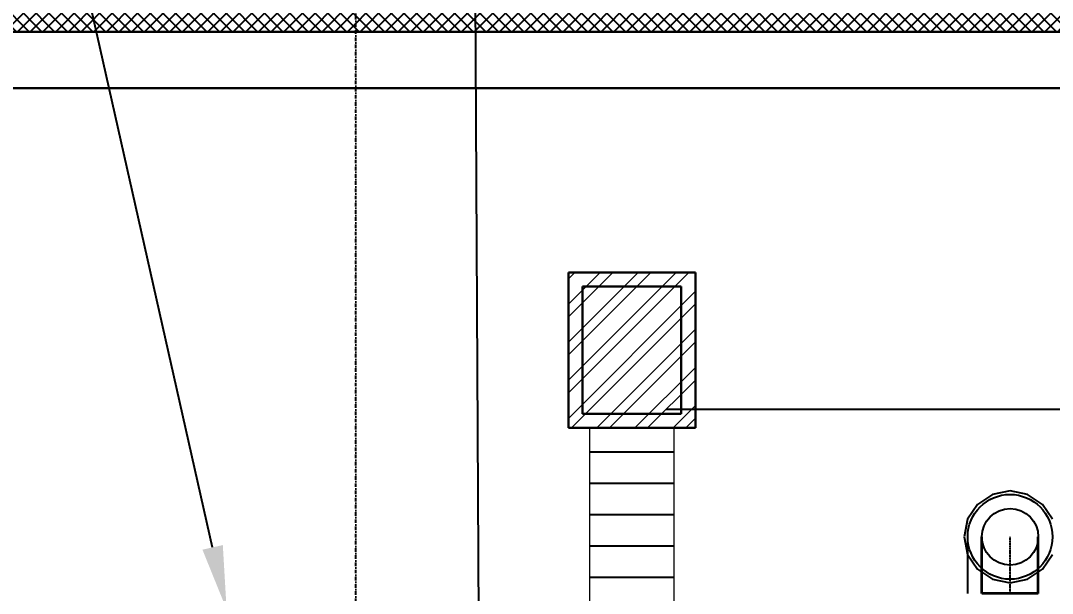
# Model space of a CAD drawing. Header units: millimetres. Extents: x 83708 to 840243643, y 645190 to 956201.
# Drawn here: x 348791 to 356096, y 857499 to 861552 of the extents above; entities that cross this region are included whole.
import ezdxf
from ezdxf import colors
from ezdxf.entities.mleader import LeaderData, LeaderLine
from ezdxf.math import Vec2, Vec3

# ---------------------------------------------------------------- set-up
doc = ezdxf.new("R2010")
doc.units = ezdxf.units.MM
for name, pattern in [('CenterLine', [17.2, 13, -2, 0.2, -2]), ('DASHDOTX2', [50.8, 25.4, -12.7, 0, -12.7]), ('MiddleRoom', [1100000, 100000, 1000000])]:
    doc.linetypes.add(name, pattern=pattern)
for name, color, linetype, lineweight in [('!ESP_Fassaad', 7, 'Continuous', 9), ('!ESP_Konstruktsioon lõikes', 7, 'Continuous', 30), ('!ESP_Uus konstruktsioon', 6, 'Continuous', 9), ('Sein', 7, 'Continuous', 9)]:
    doc.layers.add(name, color=color, linetype=linetype, lineweight=lineweight)
for name, color, linetype in [('!ESP_Mineraalvill', 1, 'Continuous'), ('!ESP_Teljed', 30, 'DASHDOTX2'), ('DUCT-S-1', 7, 'Continuous'), ('DUCT-V-1-COMPONENT', 7, 'Continuous')]:
    doc.layers.add(name, color=color, linetype=linetype)
doc.styles.add('Annotative', font='malgunsl.ttf', dxfattribs={"height": 2})
doc.styles.get("Standard").update_dxf_attribs({"font": 'arial.ttf', "height": 2})

# ---------------------------------------------------------------- blocks, each defined once
blk = doc.blocks.new('A$Cef77760f')
at = {"layer": '!ESP_Teljed'}
for points in [[(-5519.917583643924, -2103.927832641639), (-5519.917583643924, 11874.65684488881)], [(-42299.66884773248, 10840), (1499.768248011358, 10840)]]:
    blk.add_lwpolyline(points, dxfattribs=at)
blk = doc.blocks.new('A$C98a65306')
at = {"layer": '!ESP_Mineraalvill'}
h = blk.add_hatch(dxfattribs=at)
h.set_pattern_fill('ANSI37', color=256, scale=20)
h.set_pattern_definition([(45, (-94948.14549443964, 83.68734296737239), (-44.90128060534577, 44.90128060534577), []), (135, (-94948.14549443964, 83.68734296737239), (-44.90128060534577, -44.90128060534576), [])])
h.paths.add_polyline_path([(40000, -10840), (34480.08241635608, -10840), (34480.08241635608, -11040), (40200, -11040), (40200, 200), (40200, 850), (39420, 850), (39420, 200), (26900, 200), (26900, 850), (26280, 850), (26280, 200), (13800, 200), (13800, 850), (13180, 850), (13180, 200), (580, 200), (580, 849.7493866438745), (-200, 849.7493866438745), (-200, -11040), (8175, -11040.00000000012), (8175, -10840.00000000012), (400, -10840), (0, -10840), (0, 0), (0, 800), (530, 800), (530, -3.492459654808044e-10), (3639.999999997905, -2.328306436538696e-09), (13230, -1.746229827404022e-09), (13230, 800), (13750, 800), (13750, 0), (26330, 0), (26330, 800), (26850, 800), (26850, 0), (39470, 0), (39470, 800), (40000, 800), (40000, 0)])
h.paths.add_polyline_path([(21270, -11040.00000000012), (21270, -10840.00000000012), (8175, -10840), (8175, -11040)], flags=17)
h.paths.add_polyline_path([(34480.08241635608, -11040.00000000012), (34480.08241635608, -10840.00000000012), (21270, -10840), (21270, -11040)], flags=17)
at = {"layer": '!ESP_Konstruktsioon lõikes'}
blk.add_lwpolyline([(0, 0), (40000, 0), (40000, -10840), (0, -10840)], close=True, dxfattribs=at)
for points in [[(400, 0), (40000, 0)], [(400, -400), (39600, -400), (39600, -10440)]]:
    blk.add_lwpolyline(points, dxfattribs=at)
at = {"lineweight": 0}
blk.add_blockref('A$Cef77760f', (40000, -10840), dxfattribs=at)
blk = doc.blocks.new('A$C0f6af5fb')
at = {"layer": 'DUCT-S-1', "color": 8, "linetype": 'Continuous', "lineweight": -3}
for p, q in [((1548.502428135253, 3874.158946862735, 2199.612583201364), (1424.130312616602, 3849.419794928923, 2165.171074288507)), ((1672.874543653903, 3849.419794928923, 2234.054092114222), (1548.502428135253, 3874.158946862735, 2199.612583201364)), ((1424.130312616602, 3849.419794928923, 2165.171074288507), (1318.692724249631, 3778.968650748371, 2135.972972894575)), ((1778.312132020888, 3778.968650748371, 2263.252193508154), (1672.874543653903, 3849.419794928923, 2234.054092114222)), ((1318.692724249631, 3778.968650748371, 2135.972972894575), (1248.24158006908, 3673.5310623814, 2116.463425275349)), ((1848.763276201425, 3673.5310623814, 2282.76174112738), (1778.312132020888, 3778.968650748371, 2263.252193508154)), ((1248.24158006908, 3673.5310623814, 2116.463425275349), (1223.502428135253, 3549.158946862735, 2109.612583201364)), ((1223.502428135253, 3549.158946862735, 2109.612583201364), (1248.24158006908, 3424.78683134407, 2116.463425275348)), ((1248.24158006908, 3424.78683134407, 2116.463425275348), (1318.692724249631, 3319.349242977099, 2135.972972894575)), ((1778.312132020874, 3319.349242977099, 2263.252193508153), (1848.763276201425, 3424.78683134407, 2282.76174112738)), ((1318.692724249631, 3319.349242977099, 2135.972972894575), (1424.130312616602, 3248.898098796548, 2165.171074288506)), ((1672.874543653903, 3248.898098796548, 2234.054092114222), (1778.312132020874, 3319.349242977099, 2263.252193508153)), ((1424.130312616602, 3248.898098796548, 2165.171074288506), (1548.502428135253, 3224.158946862735, 2199.612583201364)), ((1548.502428135253, 3224.158946862735, 2199.612583201364), (1672.874543653903, 3248.898098796548, 2234.054092114222))]:
    blk.add_line(p, q, dxfattribs=at)
at = {"layer": 'DUCT-S-1', "color": 8, "linetype": 'MiddleRoom', "lineweight": -3}
blk.add_circle((1548.502428135253, 3549.158946862735, 1074.512583199874), 300, dxfattribs=at)
at = {"layer": 'DUCT-S-1', "color": 8, "linetype": 'Continuous', "lineweight": -3}
blk.add_circle((1548.502428135253, 3549.158946862735, 1699.512583199874), 200, dxfattribs=at)
at = {"layer": 'DUCT-S-1', "color": 8, "linetype": 'MiddleRoom', "lineweight": -3, "extrusion": (1, 0, 0)}
blk.add_ellipse((1248.502428135253, 3149.158946862735, 549.5125831998739), major_axis=(0, 0, -400), ratio=1, start_param=0, end_param=1.570796326794897, dxfattribs=at)
at = {"layer": 'DUCT-S-1', "color": 8, "linetype": 'Continuous', "lineweight": 35, "extrusion": (1, 0, 0)}
for centre in [(1348.502428135253, 3149.158946862735, 549.5125831998739), (1748.502428135253, 3149.158946862735, 549.5125831998739)]:
    blk.add_ellipse(centre, major_axis=(0, 0, -400), ratio=1, start_param=0, end_param=1.570796326794897, dxfattribs=at)
at = {"layer": 'DUCT-S-1', "color": 8, "linetype": 'CenterLine', "lineweight": -3, "extrusion": (1, 0, 0)}
blk.add_ellipse((1548.502428135253, 3149.158946862735, 549.5125831998739), major_axis=(0, 0, -400), ratio=1, start_param=0, end_param=1.570796326794897, dxfattribs=at)
at = {"layer": 'DUCT-S-1', "color": 8, "linetype": 'Continuous', "lineweight": 35, "extrusion": (0, -1, 0)}
blk.add_ellipse((1548.502428135253, 3149.158946862735, 149.5125831998739), major_axis=(200, 0), ratio=1, start_param=0, end_param=3.14159265358979, dxfattribs=at)
blk = doc.blocks.new('A$Ce6bbaba1')
at = {"color": 6}
blk.add_blockref('A$C0f6af5fb', (-2435.541835581302, -7123.860652432719), dxfattribs=at)
blk = doc.blocks.new('*U817')
at = {"layer": 'DUCT-V-1-COMPONENT', "lineweight": 30}
for p, q in [((1994.472494961334, 3714.254960086425), (1994.472494961334, 4814.254960086425)), ((1994.472494961334, 4814.254960086425), (2894.472494961334, 4814.254960086425)), ((2894.472494961334, 4814.254960086425), (2894.472494961334, 3714.254960086425)), ((2094.9724949613337, 3814.754960086425), (2094.9724949613337, 4713.754960086425)), ((2094.9724949613337, 4713.754960086425), (2793.972494961334, 4713.754960086425)), ((2793.972494961334, 4713.754960086425), (2793.972494961334, 3814.754960086425)), ((2793.972494961334, 3814.754960086425), (2094.9724949613337, 3814.754960086425)), ((2894.472494961334, 3714.254960086425), (1994.472494961334, 3714.254960086425))]:
    blk.add_line(p, q, dxfattribs=at)
blk.add_text('invento', height=1, dxfattribs=at).set_placement((2095.274756485072, 3815.08543158487))
blk = doc.blocks.new('A$C4028c679')
at = {"layer": '!ESP_Uus konstruktsioon', "true_color": 0x00ff00}
h = blk.add_hatch(dxfattribs=at)
h.set_pattern_fill('ANSI32', color=3, scale=20)
h.set_pattern_definition([(45, (25005.05755683605, -738.1048662274843), (-134.7038418160373, 134.7038418160373), []), (45, (25094.86015683605, -738.1048662274843), (-134.7038418160373, 134.7038418160373), [])])
h.paths.add_polyline_path([(35985.78666952619, -1703.740017723176), (35985.78666952619, -2803.740017723176), (36885.78666952619, -2803.740017723176), (36885.78666952619, -1703.740017723176)])
at = {"xscale": -1, "rotation": 180}
blk.add_blockref('*U817', (33991.31417456485, 2010.514942363254), dxfattribs=at)
blk = doc.blocks.new('A$Cb552d834')
at = {"true_color": 0x939598}
h = blk.add_hatch(dxfattribs=at)
h.set_pattern_fill('ANSI31', color=252, scale=70, angle=135)
h.set_pattern_definition([(180, (-392699.3857622303, -836377.3881594815), (-1.4210854715202e-14, -222.25), [])])
h.paths.add_polyline_path([(19619.91681828478, 2157.842121412745), (19019.91681828478, 2157.842121412745), (19019.88629503036, 600.1642907796195), (19619.88629503036, 600.1642907796195)])
h.paths.add_polyline_path([(27608.18668230425, 4058.165943019674), (27008.18668230425, 4058.165943019674), (27008.10717657162, 2758.033831544337), (27608.10717657162, 2758.033831544337)])
h.paths.add_polyline_path([(29085.05954209162, 967.8203503901605), (28486.88870045118, 967.8203503901605), (28486.85817719676, -311.9546916898107), (29086.85817719676, -311.9546916898107), (29086.87438389374, 367.5575910669286), (29085.05954209162, 367.5573156481842)])
h.paths.add_polyline_path([(28314.81043418008, -912.0200781230815), (27714.81043418008, -912.0200781230815), (27714.74505071749, -990.4238546293927), (28314.74505071749, -990.4238546293927)])
h.paths.add_polyline_path([(-3630.067203309038, 4058.165943019674), (-4230.067203309038, 4058.165943019674), (-4230.107845180435, 1741.985179067357), (-3630.107845180435, 1741.985179067357)])
h.paths.add_polyline_path([(-6165.239839760819, 1141.912988754688), (-6765.239839760819, 1141.912988754688), (-6765.280282615568, -1238.33245002164), (-6165.280282615568, -1238.33245002164)])
h.paths.add_polyline_path([(-2722.536519042274, 1141.923683497473), (-3322.536519042274, 1141.923683497473), (-3322.579383132572, -458.9111748347059), (-2722.579383132572, -458.9111748347059)])
h.paths.add_polyline_path([(959.6751323807403, 1141.935122271767), (359.6751323807403, 1141.935122271767), (359.6443823478767, -915.9334599364083), (959.6443823478767, -915.9334599364083)])
h.paths.add_polyline_path([(4519.75763576082, 1141.912988754688), (3919.75763576082, 1141.912988754688), (3919.717192906071, -1238.33245002164), (4519.717192906071, -1238.33245002164)])
h.paths.add_polyline_path([(6209.350729685626, 4058.165943019674), (5609.350729685626, 4058.165943019674), (5609.310087814229, 1741.985179067357), (6209.310087814229, 1741.985179067357)])
h.paths.add_polyline_path([(16730.6814310035, 4058.165943019674), (16130.6814310035, 4058.165943019674), (16130.6407891321, 1741.985179067357), (16730.6407891321, 1741.985179067357)])
h.paths.add_polyline_path([(17724.27518545766, 1141.912988754688), (17124.27518545766, 1141.912988754688), (17124.23474260292, -1238.33245002164), (17724.23474260292, -1238.33245002164)])
at = {"layer": '!ESP_Fassaad'}
blk.add_lwpolyline([(27608.10717657162, 2758.033831544337), (27608.18668230425, 4058.165943019674), (27008.18668230425, 4058.165943019674), (27008.10717657162, 2758.033831544337)], close=True, dxfattribs=at)

msp = doc.modelspace()

# ---------------------------------------------------------------- block references
at = {"lineweight": 0}
msp.add_blockref('A$C98a65306', (316683.6904558848, 861473.4792858636), dxfattribs=at)
at = {"color": 6}
for name, p in [('A$C4028c679', (316683.6904558848, 861473.4792858636)), ('A$Cb552d834', (325811.2904431067, 854611.5733251207)), ('A$Ce6bbaba1', (356683.6904558848, 861473.4792858636))]:
    msp.add_blockref(name, p, dxfattribs=at)

# ---------------------------------------------------------------- leaders
at = {"layer": 'Sein'}
ml = msp.add_multileader_mtext('Standard', dxfattribs=at)
ml.set_content('Ventilatsioonikambri sõlmed', color=256, style='Annotative')
ml.set_leader_properties()
ml.build(insert=Vec2(0, 0))
ml.multileader.update_dxf_attribs({"text_left_attachment_type": 5, "text_right_attachment_type": 5, "dogleg_length": 0, "arrow_head_size": 450, "scale": 150})
ctx = ml.context
ctx.base_point, ctx.scale, ctx.char_height, ctx.arrow_head_size, ctx.landing_gap_size, ctx.plane_origin = Vec3(342234.3825483082, 864503.6601325915, 850), 150, 375, 450, 0, Vec3(353791.4110340855, 858330.9496385307, 850)
ctx.left_attachment, ctx.right_attachment = 5, 5
notes = []
notes.append((ctx, [(1, (1, 1, 0), (348645.3274837263, 864503.6601325915, 850), (-1, 0), 0, [(0, [(350249.5847514409, 857385.1333505651, 850)], 0, [])])]))
ctx.mtext.insert, ctx.mtext.flow_direction = Vec3(342234.3825483082, 864975.0741366703, 850), 5
ml = msp.add_multileader_mtext('Standard', dxfattribs=at)
ml.set_content('Proj. vent.-\\Pkamber', color=256, style='Annotative')
ml.set_leader_properties()
ml.build(insert=Vec2(0, 0))
ml.multileader.update_dxf_attribs({"text_left_attachment_type": 5, "text_right_attachment_type": 5, "dogleg_length": 0, "arrow_head_size": 450, "scale": 150})
ctx = ml.context
ctx.base_point, ctx.scale, ctx.char_height, ctx.arrow_head_size, ctx.landing_gap_size, ctx.plane_origin = Vec3(349607.6858312372, 863589.4369423802, 850), 150, 375, 450, 0, Vec3(349937.7472172803, 856808.0104793519, 850)
ctx.left_attachment, ctx.right_attachment = 5, 5
notes.append((ctx, [(1, (1, 1, 0), (352001.4655729096, 863589.4369423802, 850), (-1, 0), 0, [(0, [(352052.9680559155, 854299.6186334309, 850)], 0, [])])]))
ctx.mtext.insert, ctx.mtext.flow_direction = Vec3(349607.6858312372, 864691.9692333387, 850), 5
ml = msp.add_multileader_mtext('Standard', dxfattribs=at)
ml.set_content('Pööningu akna\\Pasemele paigaldada \\Pvent. rest', color=256, style='Annotative')
ml.set_leader_properties()
ml.build(insert=Vec2(0, 0))
ml.multileader.update_dxf_attribs({"text_left_attachment_type": 5, "text_right_attachment_type": 5, "dogleg_length": 0, "arrow_head_size": 450, "scale": 150})
ctx = ml.context
ctx.base_point, ctx.scale, ctx.char_height, ctx.arrow_head_size, ctx.landing_gap_size, ctx.plane_origin = Vec3(358314.5888728399, 858799.2979686221), 150, 375, 450, 0, Vec3(359433.4293358606, 852743.0553803324)
ctx.left_attachment, ctx.right_attachment = 5, 5
notes.append((ctx, [(0, (1, 1, 0), (358314.5888728399, 858799.2979686221), (1, 0), 0, [(0, [(356528.7470505846, 856450.8993674824)], 0, [])])]))
ctx.mtext.insert, ctx.mtext.flow_direction = Vec3(358314.5888728399, 860542.1259767797), 5
for ctx, leaders in notes:
    for number, flags, end, landing, length, lines in leaders:
        leader = LeaderData()
        leader.index, (leader.has_last_leader_line, leader.has_dogleg_vector, leader.attachment_direction) = number, flags
        leader.last_leader_point, leader.dogleg_vector, leader.dogleg_length = Vec3(end), Vec3(landing), length
        for number, points, colour, breaks in lines:
            line = LeaderLine()
            line.index, line.vertices, line.color, line.breaks = number, Vec3.list(points), colors.encode_raw_color(colour), breaks
            leader.lines.append(line)
        ctx.leaders.append(leader)

doc.saveas('drawing.dxf')
